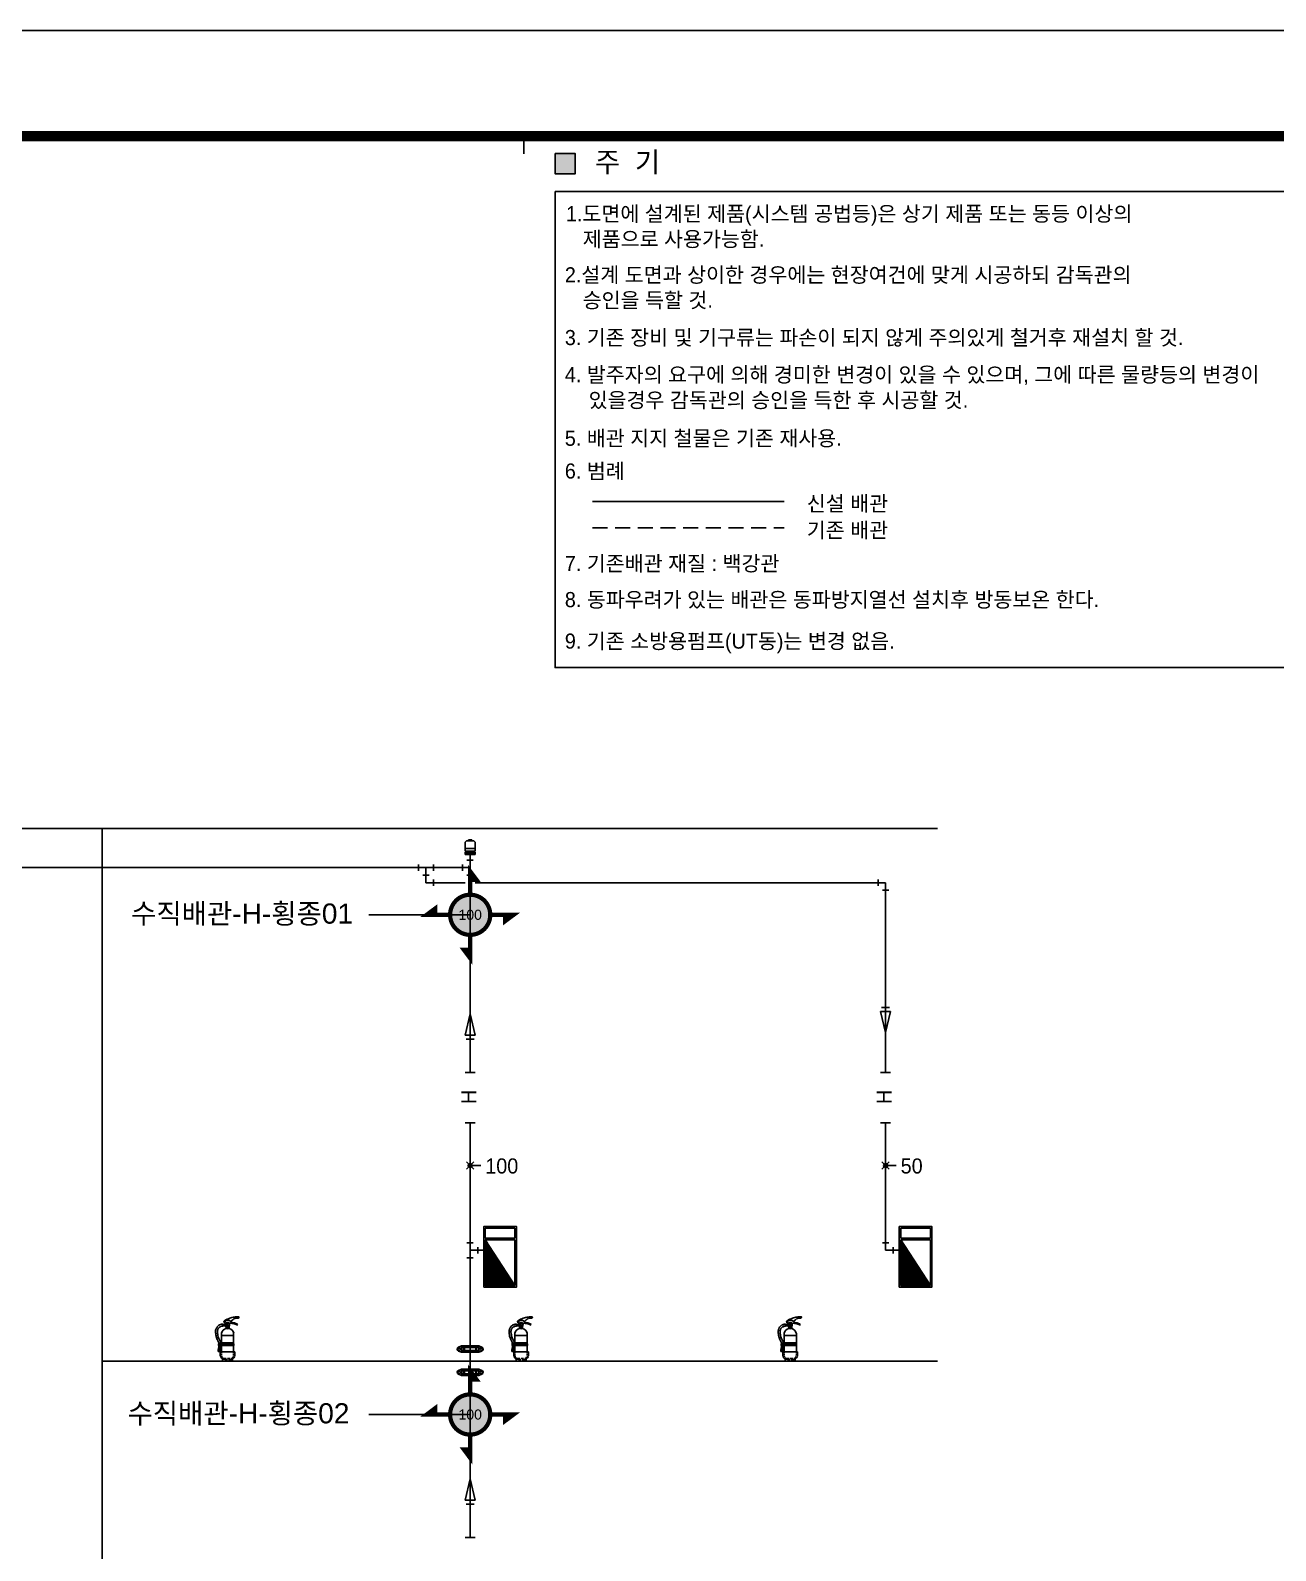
# Model space of a CAD drawing. Header units: millimetres. Extents: x 0 to 42050, y 0 to 29700.
# Drawn here: x 23187 to 35552, y 14605 to 29700 of the extents above; entities that cross this region are included whole.
import ezdxf
from ezdxf import colors
from ezdxf.entities.mleader import LeaderData, LeaderLine
from ezdxf.enums import TextEntityAlignment as Align
from ezdxf.math import Vec2, Vec3

# ---------------------------------------------------------------- set-up
doc = ezdxf.new("R2010")
doc.units = ezdxf.units.MM
doc.header["$LTSCALE"] = 50
for name, pattern in [('CONTINOUS', [0]), ('DASHED', [0.75, 0.5, -0.25]), ('HIDDEN', [0.375, 0.25, -0.125])]:
    doc.linetypes.add(name, pattern=pattern)
for name, color, linetype in [('BACK', 8, 'Continuous'), ('PIPE', 3, 'Continuous'), ('TEXT', 2, 'Continuous'), ('TIT1', 3, 'Continuous'), ('XR-SHEET$0$XREF-Form$0$SHT', 5, 'Continuous'), ('기존배관', 5, 'CONTINOUS'), ('범례표-1', 3, 'Continuous'), ('소화', 1, 'Continuous'), ('투툼_4방향버팀대(횡+종)', 7, 'Continuous'), ('투툼_버팀대_이름', 7, 'Continuous'), ('투툼_지진분리이음', 7, 'Continuous')]:
    doc.layers.add(name, color=color, linetype=linetype)
doc.layers.add('XR-SHEET$0$XREF-Form$0$TEMP', color=171, linetype='Continuous', plot=False)
doc.styles.add('HSW', font='')
doc.styles.get("Standard").update_dxf_attribs({"font": ''})
doc.styles.add('TutumMLeaderTextStyle', font='', dxfattribs={"height": 200})
doc.styles.add('돋움', font='')
doc.styles.get('HSW').set_extended_font_data('Gulim')
doc.styles.get('Standard').set_extended_font_data('Arial')
doc.styles.get('TutumMLeaderTextStyle').set_extended_font_data('Arial')
doc.styles.get('돋움').set_extended_font_data('Dotum')
pattern_1 = [(135, (-504855.6556, -518.17763), (-0.26516504294, -0.26516504294), [])]

# ---------------------------------------------------------------- blocks, each defined once
blk = doc.blocks.new('XR-SHEET')
at = {"layer": 'XR-SHEET$0$XREF-Form$0$SHT'}
blk.add_lwpolyline([(0, 594), (841, 594), (841, 0), (0, 0)], close=True, dxfattribs=at)
at = {"layer": 'XR-SHEET$0$XREF-Form$0$SHT', "const_width": 2}
blk.add_lwpolyline([(46.5, 573), (819.5, 573), (819.5, 21), (46.5, 21)], close=True, dxfattribs=at)
at = {"layer": 'XR-SHEET$0$XREF-Form$0$TEMP'}
blk.add_line((561.75, 573), (561.75, 569.5), dxfattribs=at)
blk = doc.blocks.new('FF-지진분리이음-BRACE')
at = {"color": 6}
for p, q in [((-87, 36), (-117, 24)), ((-112, 15), (-107, 15)), ((-87, 36), (0, 36)), ((0, 26), (-87, 26)), ((-87, 19), (-87, 26)), ((-62, 19), (-87, 19)), ((-84, -10), (-84, 19)), ((-62, 19), (-62, -10)), ((0, 19), (-56, 19)), ((-56, 19), (-56, -10)), ((87, 36), (0, 36)), ((0, 26), (87, 26)), ((0, 19), (56, 19)), ((56, 19), (56, -10)), ((61, 19), (87, 19)), ((61, 19), (61, -10)), ((84, -10), (84, 19)), ((87, 36), (117, 24)), ((87, 19), (87, 26)), ((112, 15), (106, 15)), ((-87, -27), (-117, -15)), ((-112, -6), (-107, -6)), ((-87, -17), (-87, -10)), ((-62, -10), (-87, -10)), ((0, -17), (-87, -17)), ((-87, -27), (0, -27)), ((0, -10), (-56, -10)), ((0, -10), (56, -10)), ((0, -17), (87, -17)), ((87, -27), (0, -27)), ((61, -10), (87, -10)), ((87, -17), (87, -10)), ((87, -27), (117, -15)), ((112, -6), (106, -6))]:
    blk.add_line(p, q, dxfattribs=at)
for centre, radius, start, end in [((-110, 5), 20.7, 111.7296, 248.2704), ((-112, 5), 10.6, 90, 270), ((-107, 5), 10.6, 270, 90), ((106, 5), 10.6, 90, 270), ((112, 5), 10.6, 270, 90), ((109, 5), 20.7, 291.7296, 68.2704)]:
    blk.add_arc(centre, radius, start, end, dxfattribs=at)
blk = doc.blocks.new('FF-횡종방향-BRACE')
h = blk.add_hatch(color=254)
h.dxf.hatch_style = 1
h.paths.add_polyline_path([(141, -141, 1), (-141, 141, 1)])
at = {"color": 1, "const_width": 42}
for points in [[(0, 346), (0, 432), (64, 346)], [(0, -346), (0, -432), (-64, -346)]]:
    blk.add_lwpolyline(points, close=True, dxfattribs=at)
for points in [[(0, 199), (0, 432), (0, 432)], [(0, -199), (0, -432), (0, -432)]]:
    blk.add_lwpolyline(points, dxfattribs=at)
blk.add_lwpolyline([(-141, 141, 1), (141, -141, 1)], format="xyb", close=True, dxfattribs=at)
at = {"color": 5, "const_width": 42}
for points in [[(-346, 0), (-432, 0), (-346, 64)], [(346, 0), (432, 0), (346, -64)]]:
    blk.add_lwpolyline(points, close=True, dxfattribs=at)
for points in [[(-199, 0), (-432, 0), (-432, 0)], [(199, 0), (432, 0), (432, 0)]]:
    blk.add_lwpolyline(points, dxfattribs=at)
at = {"color": 18, "true_color": 0x000000}
blk.add_attdef('BORE', text='', height=100, dxfattribs=at).set_placement((0, 0), align=Align.MIDDLE_CENTER)
blk = doc.blocks.new('_None')

msp = doc.modelspace()

# ---------------------------------------------------------------- hatches: boundary and pattern name
at = {"layer": 'TIT1'}
msp.add_hatch(color=3, dxfattribs=at).paths.add_polyline_path([(28397, 28277), (28597, 28277), (28597, 28477), (28397, 28477)])
at = {"layer": '소화'}
h = msp.add_hatch(color=256, dxfattribs=at)
edge = h.paths.add_edge_path()
edge.add_arc((27554, 18428), 20, 0, 360)
h = msp.add_hatch(color=256, dxfattribs=at)
edge = h.paths.add_edge_path()
edge.add_arc((31679, 18428), 20, 0, 360)
h = msp.add_hatch(dxfattribs=at)
h.set_pattern_fill('ANSI31', color=256, scale=3, angle=90, style=0)
h.set_pattern_definition(pattern_1)
h.paths.add_polyline_path([(27704, 17692), (27704, 17237), (27999, 17237)])
h = msp.add_hatch(dxfattribs=at)
h.set_pattern_fill('ANSI31', color=256, scale=3, angle=90, style=0)
h.set_pattern_definition(pattern_1)
h.paths.add_polyline_path([(31829, 17692), (31829, 17237), (32124, 17237)])

# ---------------------------------------------------------------- linework, layer by layer
at = {"layer": 'BACK'}
msp.add_line((8643, 21775), (32196, 21775), dxfattribs=at)
at = {"layer": 'PIPE'}
msp.add_line((28769, 25023), (30673, 25023), dxfattribs=at)
at = {"layer": 'TIT1', "color": 3}
msp.add_lwpolyline([(28397, 28477), (28597, 28477), (28597, 28277), (28397, 28277), (28397, 28477)], dxfattribs=at)
at = {"layer": '기존배관', "linetype": 'DASHED', "ltscale": 6}
msp.add_line((28769, 24759), (30673, 24759), dxfattribs=at)
at = {"layer": '범례표-1'}
msp.add_lwpolyline([(28397, 28100), (36475, 28100), (36475, 23373), (28397, 23373)], close=True, dxfattribs=at)
at = {"layer": '소화'}
for p, q in [((23898, 21775), (23898, 11197)), ((27554, 19352), (27554, 21516)), ((27554, 21387), (9412, 21387)), ((27115, 21237), (27115, 21387)), ((27504, 21237), (27115, 21237)), ((31679, 21237), (27604, 21237)), ((31679, 19352), (31679, 21237)), ((27504, 19724), (27554, 19934)), ((27554, 19959), (27554, 19659)), ((27554, 19934), (27604, 19724)), ((31629, 19959), (31679, 19749)), ((31629, 19959), (31729, 19959)), ((31639, 19999), (31719, 19999)), ((31679, 19724), (31679, 20024)), ((31679, 19749), (31729, 19959)), ((27504, 19724), (27604, 19724)), ((27514, 19684), (27594, 19684)), ((27604, 19352), (27504, 19352)), ((31729, 19352), (31629, 19352)), ((27604, 18852), (27504, 18852)), ((27554, 14735), (27554, 18852)), ((31729, 18852), (31629, 18852)), ((31679, 17587), (31679, 18852)), ((27517, 18391), (27591, 18466)), ((27591, 18391), (27517, 18466)), ((27554, 18428), (27659, 18428)), ((31642, 18391), (31716, 18466)), ((31716, 18391), (31642, 18466)), ((31679, 18428), (31784, 18428)), ((27585, 17662), (27522, 17662)), ((27704, 17807), (27999, 17807)), ((27704, 17707), (27704, 17807)), ((27704, 17707), (27999, 17707)), ((27704, 17237), (27704, 17692)), ((27704, 17692), (27999, 17692)), ((27704, 17692), (27999, 17237)), ((27999, 17807), (27999, 17707)), ((27999, 17692), (27999, 17237)), ((31711, 17662), (31648, 17662)), ((31829, 17807), (32124, 17807)), ((31829, 17707), (31829, 17807)), ((31829, 17707), (32124, 17707)), ((31829, 17237), (31829, 17692)), ((31829, 17692), (32124, 17692)), ((31829, 17692), (32124, 17237)), ((32124, 17807), (32124, 17707)), ((32124, 17692), (32124, 17237)), ((27585, 17512), (27522, 17512)), ((27704, 17587), (27554, 17587)), ((27629, 17555), (27629, 17618)), ((31829, 17587), (31679, 17587)), ((31754, 17555), (31754, 17618)), ((27999, 17237), (27704, 17237)), ((32124, 17237), (31829, 17237)), ((25084, 16765), (25084, 16659)), ((25098, 16853), (25098, 16835)), ((25117, 16851), (25098, 16853)), ((25117, 16837), (25098, 16835)), ((25113, 16868), (25109, 16878)), ((25116, 16888), (25166, 16888)), ((25117, 16851), (25117, 16837)), ((25121, 16851), (25117, 16851)), ((25121, 16837), (25117, 16837)), ((25120, 16863), (25161, 16863)), ((25121, 16859), (25121, 16829)), ((25121, 16859), (25132, 16859)), ((25121, 16829), (25132, 16829)), ((25125, 16859), (25125, 16829)), ((25129, 16844), (25135, 16844)), ((25130, 16859), (25130, 16867)), ((25130, 16867), (25160, 16867)), ((25130, 16851), (25136, 16848)), ((25130, 16838), (25136, 16840)), ((25130, 16809), (25130, 16829)), ((25130, 16825), (25160, 16825)), ((25130, 16821), (25160, 16821)), ((25134, 16856), (25138, 16851)), ((25134, 16832), (25138, 16837)), ((25140, 16859), (25142, 16853)), ((25140, 16829), (25142, 16835)), ((25146, 16860), (25146, 16854)), ((25146, 16828), (25146, 16834)), ((25153, 16858), (25150, 16853)), ((25153, 16830), (25150, 16836)), ((25157, 16853), (25153, 16850)), ((25157, 16835), (25153, 16838)), ((25160, 16847), (25154, 16846)), ((25160, 16841), (25154, 16842)), ((25160, 16856), (25160, 16867)), ((25160, 16809), (25160, 16832)), ((25163, 16863), (25208, 16855)), ((25179, 16873), (25210, 16867)), ((25205, 16765), (25205, 16659)), ((25211, 16855), (25246, 16842)), ((25213, 16866), (25244, 16852)), ((27999, 16765), (27999, 16659)), ((28013, 16853), (28013, 16835)), ((28032, 16851), (28013, 16853)), ((28032, 16837), (28013, 16835)), ((28028, 16868), (28024, 16878)), ((28031, 16888), (28081, 16888)), ((28032, 16851), (28032, 16837)), ((28036, 16851), (28032, 16851)), ((28036, 16837), (28032, 16837)), ((28035, 16863), (28076, 16863)), ((28036, 16859), (28036, 16829)), ((28036, 16859), (28047, 16859)), ((28036, 16829), (28047, 16829)), ((28040, 16859), (28040, 16829)), ((28044, 16859), (28044, 16867)), ((28044, 16867), (28075, 16867)), ((28044, 16844), (28050, 16844)), ((28044, 16809), (28044, 16829)), ((28044, 16825), (28075, 16825)), ((28044, 16821), (28075, 16821)), ((28045, 16851), (28051, 16848)), ((28045, 16838), (28051, 16840)), ((28049, 16856), (28053, 16851)), ((28049, 16832), (28053, 16837)), ((28055, 16859), (28056, 16853)), ((28055, 16829), (28056, 16835)), ((28061, 16860), (28061, 16854)), ((28061, 16828), (28061, 16834)), ((28067, 16858), (28064, 16853)), ((28067, 16830), (28064, 16836)), ((28072, 16853), (28067, 16850)), ((28072, 16835), (28067, 16838)), ((28075, 16847), (28069, 16846)), ((28075, 16841), (28069, 16842)), ((28075, 16856), (28075, 16867)), ((28075, 16809), (28075, 16832)), ((28078, 16863), (28123, 16855)), ((28094, 16873), (28125, 16867)), ((28120, 16765), (28120, 16659)), ((28126, 16855), (28161, 16842)), ((28128, 16866), (28159, 16852)), ((30671, 16765), (30671, 16659)), ((30685, 16853), (30685, 16835)), ((30704, 16851), (30685, 16853)), ((30704, 16837), (30685, 16835)), ((30700, 16868), (30696, 16878)), ((30703, 16888), (30754, 16888)), ((30704, 16851), (30704, 16837)), ((30708, 16851), (30704, 16851)), ((30708, 16837), (30704, 16837)), ((30707, 16863), (30749, 16863)), ((30708, 16859), (30708, 16829)), ((30708, 16859), (30720, 16859)), ((30708, 16829), (30720, 16829)), ((30713, 16859), (30713, 16829)), ((30716, 16844), (30722, 16844)), ((30717, 16859), (30717, 16867)), ((30717, 16867), (30747, 16867)), ((30717, 16851), (30723, 16848)), ((30717, 16838), (30723, 16840)), ((30717, 16809), (30717, 16829)), ((30717, 16825), (30747, 16825)), ((30717, 16821), (30747, 16821)), ((30721, 16856), (30725, 16851)), ((30721, 16832), (30725, 16837)), ((30727, 16859), (30729, 16853)), ((30727, 16829), (30729, 16835)), ((30734, 16860), (30733, 16854)), ((30734, 16828), (30733, 16834)), ((30740, 16858), (30737, 16853)), ((30740, 16830), (30737, 16836)), ((30745, 16853), (30740, 16850)), ((30745, 16835), (30740, 16838)), ((30748, 16847), (30742, 16846)), ((30748, 16841), (30742, 16842)), ((30747, 16856), (30747, 16867)), ((30747, 16809), (30747, 16832)), ((30751, 16863), (30796, 16855)), ((30767, 16873), (30798, 16867)), ((30793, 16765), (30793, 16659)), ((30798, 16855), (30833, 16842)), ((30801, 16866), (30831, 16852)), ((25058, 16629), (25053, 16595)), ((25056, 16659), (25056, 16641)), ((25056, 16659), (25208, 16659)), ((25056, 16641), (25208, 16641)), ((25058, 16641), (25058, 16629)), ((25058, 16633), (25077, 16633)), ((25058, 16629), (25077, 16629)), ((25063, 16629), (25060, 16595)), ((25068, 16629), (25068, 16596)), ((25072, 16629), (25075, 16595)), ((25077, 16641), (25077, 16629)), ((25077, 16629), (25082, 16595)), ((25079, 16659), (25079, 16641)), ((25081, 16659), (25081, 16641)), ((25081, 16656), (25208, 16656)), ((25081, 16653), (25208, 16653)), ((25081, 16650), (25208, 16650)), ((25081, 16647), (25208, 16647)), ((25081, 16644), (25208, 16644)), ((25084, 16739), (25205, 16739)), ((25084, 16669), (25205, 16669)), ((25084, 16641), (25084, 16580)), ((25205, 16641), (25205, 16580)), ((25208, 16659), (25208, 16641)), ((27973, 16629), (27967, 16595)), ((27971, 16659), (27971, 16641)), ((27971, 16659), (28123, 16659)), ((27971, 16641), (28123, 16641)), ((27973, 16641), (27973, 16629)), ((27973, 16633), (27992, 16633)), ((27973, 16629), (27992, 16629)), ((27977, 16629), (27975, 16595)), ((27982, 16629), (27982, 16596)), ((27987, 16629), (27990, 16595)), ((27992, 16641), (27992, 16629)), ((27992, 16629), (27997, 16595)), ((27994, 16659), (27994, 16641)), ((27996, 16659), (27996, 16641)), ((27996, 16656), (28123, 16656)), ((27996, 16653), (28123, 16653)), ((27996, 16650), (28123, 16650)), ((27996, 16647), (28123, 16647)), ((27996, 16644), (28123, 16644)), ((27999, 16739), (28120, 16739)), ((27999, 16669), (28120, 16669)), ((27999, 16641), (27999, 16580)), ((28120, 16641), (28120, 16580)), ((28123, 16659), (28123, 16641)), ((30646, 16629), (30640, 16595)), ((30643, 16659), (30643, 16641)), ((30643, 16659), (30796, 16659)), ((30643, 16641), (30796, 16641)), ((30646, 16641), (30646, 16629)), ((30646, 16633), (30664, 16633)), ((30646, 16629), (30664, 16629)), ((30650, 16629), (30647, 16595)), ((30655, 16629), (30655, 16596)), ((30660, 16629), (30663, 16595)), ((30664, 16641), (30664, 16629)), ((30664, 16629), (30670, 16595)), ((30666, 16659), (30666, 16641)), ((30669, 16659), (30669, 16641)), ((30669, 16656), (30796, 16656)), ((30669, 16653), (30796, 16653)), ((30669, 16650), (30796, 16650)), ((30669, 16647), (30796, 16647)), ((30669, 16644), (30796, 16644)), ((30671, 16739), (30793, 16739)), ((30671, 16669), (30793, 16669)), ((30671, 16641), (30671, 16580)), ((30793, 16641), (30793, 16580)), ((30796, 16659), (30796, 16641)), ((23898, 16486), (32196, 16486)), ((25053, 16595), (25053, 16582)), ((25053, 16592), (25082, 16592)), ((25053, 16582), (25082, 16582)), ((25072, 16580), (25217, 16580)), ((25072, 16580), (25072, 16546)), ((25082, 16595), (25082, 16582)), ((25217, 16580), (25217, 16539)), ((27967, 16595), (27967, 16582)), ((27967, 16592), (27997, 16592)), ((27967, 16582), (27997, 16582)), ((27987, 16580), (28132, 16580)), ((27987, 16580), (27987, 16546)), ((27997, 16595), (27997, 16582)), ((28132, 16580), (28132, 16539)), ((30640, 16595), (30640, 16582)), ((30640, 16592), (30670, 16592)), ((30640, 16582), (30670, 16582)), ((30660, 16580), (30804, 16580)), ((30660, 16580), (30660, 16546)), ((30670, 16595), (30670, 16582)), ((30804, 16580), (30804, 16539)), ((27504, 15107), (27554, 15317)), ((27554, 15342), (27554, 15042)), ((27554, 15317), (27604, 15107)), ((27504, 15107), (27604, 15107)), ((27514, 15067), (27594, 15067)), ((27604, 14735), (27504, 14735))]:
    msp.add_line(p, q, dxfattribs=at)
at = {"layer": '소화', "linetype": 'Continuous'}
for p, q in [((27504, 21576), (27504, 21629)), ((27580, 21654), (27528, 21654)), ((27536, 21654), (27536, 21661)), ((27572, 21661), (27536, 21661)), ((27572, 21654), (27572, 21661)), ((27604, 21576), (27604, 21629)), ((27503, 21551), (27503, 21576)), ((27605, 21576), (27503, 21576)), ((27605, 21551), (27503, 21551)), ((27503, 21540), (27503, 21516)), ((27605, 21540), (27503, 21540)), ((27605, 21528), (27503, 21528)), ((27503, 21516), (27605, 21516)), ((27522, 21462), (27585, 21462)), ((27524, 21540), (27524, 21551)), ((27584, 21540), (27584, 21551)), ((27605, 21551), (27605, 21576)), ((27605, 21540), (27605, 21516)), ((27040, 21355), (27040, 21418)), ((27083, 21312), (27146, 21312)), ((27190, 21355), (27190, 21418)), ((27479, 21355), (27479, 21418)), ((27522, 21312), (27585, 21312)), ((27190, 21205), (27190, 21268)), ((31604, 21205), (31604, 21268)), ((31648, 21162), (31711, 21162))]:
    msp.add_line(p, q, dxfattribs=at)
at = {"layer": '소화', "linetype": 'HIDDEN'}
for p, q in [((25084, 16580), (25084, 16540)), ((25205, 16580), (25205, 16540)), ((27999, 16580), (27999, 16540)), ((28120, 16580), (28120, 16540)), ((30671, 16580), (30671, 16540)), ((30793, 16580), (30793, 16540))]:
    msp.add_line(p, q, dxfattribs=at)
at = {"layer": '소화', "linetype": 'DASHED'}
for p, q in [((25096, 16507), (25096, 16493)), ((25103, 16486), (25186, 16486)), ((25107, 16512), (25182, 16512)), ((25118, 16501), (25172, 16501)), ((25194, 16507), (25194, 16493)), ((28011, 16507), (28011, 16493)), ((28018, 16486), (28101, 16486)), ((28022, 16512), (28097, 16512)), ((28033, 16501), (28087, 16501)), ((28109, 16507), (28109, 16493)), ((30683, 16507), (30683, 16493)), ((30691, 16486), (30774, 16486)), ((30695, 16512), (30769, 16512)), ((30705, 16501), (30759, 16501)), ((30781, 16507), (30781, 16493))]:
    msp.add_line(p, q, dxfattribs=at)
at = {"layer": '소화'}
for points in [[(27689, 17222), (27689, 17822), (28014, 17822), (28014, 17222)], [(31814, 17222), (31814, 17822), (32139, 17822), (32139, 17222)]]:
    msp.add_lwpolyline(points, close=True, dxfattribs=at)
for centre, radius in [((27554, 18428), 20), ((31679, 18428), 20), ((25119, 16879), 3.22), ((25145, 16844), 19.5), ((25145, 16844), 15.9), ((25145, 16844), 1.32), ((28034, 16879), 3.22), ((28059, 16844), 19.5), ((28059, 16844), 15.9), ((28059, 16844), 1.32), ((30707, 16879), 3.22), ((30732, 16844), 19.5), ((30732, 16844), 15.9), ((30732, 16844), 1.32)]:
    msp.add_circle(centre, radius, dxfattribs=at)
at = {"layer": '소화', "linetype": 'Continuous'}
for centre, start, end in [((27528, 21629), 90, 180), ((27580, 21629), 0, 90)]:
    msp.add_arc(centre, 24.4, start, end, dxfattribs=at)
at = {"layer": '소화'}
for centre, radius, start, end in [((25258, 16664), 265, 110.2878, 122.4446), ((25231, 16737), 187, 95.8139, 110.2878), ((25228, 16878), 34.5, 117.0807, 134.0663), ((25356, 15515), 1416, 94.8972, 95.8139), ((25222, 16890), 20.5, 104.2208, 117.0807), ((25267, 16712), 205, 100.1569, 104.2208), ((25237, 16878), 35.7, 81.6407, 100.1569), ((25240, 16862), 64.3, 90.5936, 94.8972), ((25240, 16840), 85.9, 81.0727, 90.5936), ((25245, 16933), 20.1, 261.6407, 286.3638), ((25247, 16928), 14.8, 286.3638, 321.5357), ((25253, 16917), 8.31, 50.1212, 81.0727), ((25256, 16921), 2.78, 321.5357, 50.1212), ((28173, 16664), 265, 110.2878, 122.4446), ((28146, 16737), 187, 95.8139, 110.2878), ((28143, 16878), 34.5, 117.0807, 134.0663), ((28271, 15515), 1416, 94.8972, 95.8139), ((28136, 16890), 20.5, 104.2208, 117.0807), ((28182, 16712), 205, 100.1569, 104.2208), ((28152, 16878), 35.7, 81.6407, 100.1569), ((28155, 16862), 64.3, 90.5936, 94.8972), ((28155, 16840), 85.9, 81.0727, 90.5936), ((28160, 16933), 20.1, 261.6407, 286.3638), ((28162, 16928), 14.8, 286.3638, 321.5357), ((28167, 16917), 8.31, 50.1212, 81.0727), ((28171, 16921), 2.78, 321.5357, 50.1212), ((30846, 16664), 265, 110.2878, 122.4446), ((30819, 16737), 187, 95.8139, 110.2878), ((30815, 16878), 34.5, 117.0807, 134.0663), ((30943, 15515), 1416, 94.8972, 95.8139), ((30809, 16890), 20.5, 104.2208, 117.0807), ((30854, 16712), 205, 100.1569, 104.2208), ((30824, 16878), 35.7, 81.6407, 100.1569), ((30828, 16862), 64.3, 90.5936, 94.8972), ((30828, 16840), 85.9, 81.0727, 90.5936), ((30833, 16933), 20.1, 261.6407, 286.3638), ((30834, 16928), 14.8, 286.3638, 321.5357), ((30840, 16917), 8.31, 50.1212, 81.0727), ((30843, 16921), 2.78, 321.5357, 50.1212), ((25132, 16770), 108, 163.1718, 172.4025), ((25081, 16777), 55.9, 172.4025, 186.6982), ((25466, 16822), 444, 186.6982, 187.5975), ((25806, 16867), 786, 187.5975, 188.2666), ((25112, 16776), 86.7, 157.0601, 163.1718), ((25114, 16775), 88.8, 151.0409, 157.0601), ((25096, 16785), 67.7, 140.8158, 151.0409), ((25101, 16781), 74.7, 131.2523, 140.8158), ((25132, 16770), 89, 163.1718, 172.4025), ((25081, 16777), 37.2, 172.4025, 186.6982), ((25466, 16822), 425, 186.6982, 187.5975), ((25806, 16867), 768, 187.5975, 188.2666), ((26237, 16930), 1203, 188.2666, 189.0428), ((25112, 16776), 68, 157.0601, 163.1718), ((25114, 16775), 70.1, 151.0409, 157.0601), ((25082, 16803), 45.5, 119.5295, 131.2523), ((25096, 16785), 49, 140.8158, 151.0409), ((25101, 16781), 56, 131.2523, 140.8158), ((25136, 16706), 156, 114.3618, 119.5295), ((25082, 16803), 26.8, 119.5295, 131.2523), ((25136, 16706), 137, 114.3618, 119.5295), ((25092, 16805), 47.9, 99.3181, 114.3618), ((25092, 16805), 29.2, 99.3181, 114.3618), ((25097, 16773), 80.3, 88.9822, 99.3181), ((25145, 16748), 62.8, 103.8731, 164.7254), ((25097, 16773), 61.7, 88.9822, 99.3181), ((25116, 16880), 7.53, 90, 201.3174), ((25120, 16871), 7.53, 201.3174, 270), ((25145, 16855), 47.7, 251.6028, 288.3972), ((25145, 16748), 62.8, 15.2746, 76.1269), ((25161, 16856), 7.53, 74.688, 90), ((25166, 16880), 7.53, 0, 90), ((25048, 17103), 256, 299.5142, 301.847), ((25181, 16881), 7.53, 180, 254.688), ((25131, 16969), 98, 301.847, 305.6153), ((25107, 17002), 139, 305.6153, 314.0663), ((25206, 16841), 15.1, 70.3117, 80.2252), ((25207, 16852), 15.1, 66.4096, 77.6286), ((28047, 16770), 108, 163.1718, 172.4025), ((27996, 16777), 55.9, 172.4025, 186.6982), ((28381, 16822), 444, 186.6982, 187.5975), ((28721, 16867), 786, 187.5975, 188.2666), ((28027, 16776), 86.7, 157.0601, 163.1718), ((28029, 16775), 88.8, 151.0409, 157.0601), ((28010, 16785), 67.7, 140.8158, 151.0409), ((28016, 16781), 74.7, 131.2523, 140.8158), ((28047, 16770), 89, 163.1718, 172.4025), ((27996, 16777), 37.2, 172.4025, 186.6982), ((28381, 16822), 425, 186.6982, 187.5975), ((28721, 16867), 768, 187.5975, 188.2666), ((29152, 16930), 1203, 188.2666, 189.0428), ((28027, 16776), 68, 157.0601, 163.1718), ((28029, 16775), 70.1, 151.0409, 157.0601), ((27997, 16803), 45.5, 119.5295, 131.2523), ((28010, 16785), 49, 140.8158, 151.0409), ((28016, 16781), 56, 131.2523, 140.8158), ((28051, 16706), 156, 114.3618, 119.5295), ((27997, 16803), 26.8, 119.5295, 131.2523), ((28051, 16706), 137, 114.3618, 119.5295), ((28007, 16805), 47.9, 99.3181, 114.3618), ((28007, 16805), 29.2, 99.3181, 114.3618), ((28012, 16773), 80.3, 88.9822, 99.3181), ((28059, 16748), 62.8, 103.8731, 164.7254), ((28012, 16773), 61.7, 88.9822, 99.3181), ((28031, 16880), 7.53, 90, 201.3174), ((28035, 16871), 7.53, 201.3174, 270), ((28059, 16855), 47.7, 251.6028, 288.3972), ((28059, 16748), 62.8, 15.2746, 76.1269), ((28076, 16856), 7.53, 74.688, 90), ((28081, 16880), 7.53, 0, 90), ((27963, 17103), 256, 299.5142, 301.847), ((28096, 16881), 7.53, 180, 254.688), ((28046, 16969), 98, 301.847, 305.6153), ((28022, 17002), 139, 305.6153, 314.0663), ((28121, 16841), 15.1, 70.3117, 80.2252), ((28122, 16852), 15.1, 66.4096, 77.6286), ((30668, 16777), 55.9, 172.4025, 186.6982), ((30720, 16770), 108, 163.1718, 172.4025), ((31054, 16822), 444, 186.6982, 187.5975), ((31393, 16867), 786, 187.5975, 188.2666), ((30700, 16776), 86.7, 157.0601, 163.1718), ((30701, 16775), 88.8, 151.0409, 157.0601), ((30683, 16785), 67.7, 140.8158, 151.0409), ((30688, 16781), 74.7, 131.2523, 140.8158), ((30720, 16770), 89, 163.1718, 172.4025), ((30668, 16777), 37.2, 172.4025, 186.6982), ((31054, 16822), 425, 186.6982, 187.5975), ((31393, 16867), 768, 187.5975, 188.2666), ((31824, 16930), 1203, 188.2666, 189.0428), ((30700, 16776), 68, 157.0601, 163.1718), ((30701, 16775), 70.1, 151.0409, 157.0601), ((30669, 16803), 45.5, 119.5295, 131.2523), ((30683, 16785), 49, 140.8158, 151.0409), ((30688, 16781), 56, 131.2523, 140.8158), ((30724, 16706), 156, 114.3618, 119.5295), ((30669, 16803), 26.8, 119.5295, 131.2523), ((30724, 16706), 137, 114.3618, 119.5295), ((30679, 16805), 47.9, 99.3181, 114.3618), ((30679, 16805), 29.2, 99.3181, 114.3618), ((30684, 16773), 80.3, 88.9822, 99.3181), ((30732, 16748), 62.8, 103.8731, 164.7254), ((30684, 16773), 61.7, 88.9822, 99.3181), ((30703, 16880), 7.53, 90, 201.3174), ((30707, 16871), 7.53, 201.3174, 270), ((30732, 16855), 47.7, 251.6028, 288.3972), ((30732, 16748), 62.8, 15.2746, 76.1269), ((30749, 16856), 7.53, 74.688, 90), ((30754, 16880), 7.53, 0, 90), ((30635, 17103), 256, 299.5142, 301.847), ((30769, 16881), 7.53, 180, 254.688), ((30719, 16969), 98, 301.847, 305.6153), ((30695, 17002), 139, 305.6153, 314.0663), ((30793, 16841), 15.1, 70.3117, 80.2252), ((30795, 16852), 15.1, 66.4096, 77.6286), ((26237, 16930), 1222, 188.2666, 189.0428), ((25251, 16773), 223, 189.0428, 190.9252), ((25090, 16742), 60.3, 190.9252, 200.963), ((25310, 16826), 295, 200.963, 204.8518), ((25148, 16751), 116, 204.8518, 209.2642), ((24739, 16522), 352, 26.9992, 29.2642), ((25251, 16773), 205, 189.0428, 190.9252), ((25090, 16742), 41.6, 190.9252, 200.963), ((25310, 16826), 277, 200.963, 204.8518), ((25001, 16655), 58.2, 18.162, 26.9992), ((24917, 16645), 142, 5.7338, 11.3891), ((25148, 16751), 97.8, 204.8518, 209.2642), ((24739, 16522), 371, 26.9992, 29.2642), ((25001, 16655), 76.9, 17.3067, 26.9992), ((24917, 16645), 160, 5.0647, 11.7682), ((29152, 16930), 1222, 188.2666, 189.0428), ((28165, 16773), 223, 189.0428, 190.9252), ((28005, 16742), 60.3, 190.9252, 200.963), ((28225, 16826), 295, 200.963, 204.8518), ((28063, 16751), 116, 204.8518, 209.2642), ((27654, 16522), 352, 26.9992, 29.2642), ((28165, 16773), 205, 189.0428, 190.9252), ((28005, 16742), 41.6, 190.9252, 200.963), ((28225, 16826), 277, 200.963, 204.8518), ((27916, 16655), 58.2, 18.162, 26.9992), ((27832, 16645), 142, 5.7338, 11.3891), ((28063, 16751), 97.8, 204.8518, 209.2642), ((27654, 16522), 371, 26.9992, 29.2642), ((27916, 16655), 76.9, 17.3067, 26.9992), ((27832, 16645), 160, 5.0647, 11.7682), ((31824, 16930), 1222, 188.2666, 189.0428), ((30838, 16773), 223, 189.0428, 190.9252), ((30678, 16742), 60.3, 190.9252, 200.963), ((30897, 16826), 295, 200.963, 204.8518), ((30735, 16751), 116, 204.8518, 209.2642), ((30326, 16522), 352, 26.9992, 29.2642), ((30838, 16773), 205, 189.0428, 190.9252), ((30678, 16742), 41.6, 190.9252, 200.963), ((30897, 16826), 277, 200.963, 204.8518), ((30588, 16655), 58.2, 18.162, 26.9992), ((30504, 16645), 142, 5.7338, 11.3891), ((30735, 16751), 97.8, 204.8518, 209.2642), ((30326, 16522), 371, 26.9992, 29.2642), ((30588, 16655), 76.9, 17.3067, 26.9992), ((30504, 16645), 160, 5.0647, 11.7682), ((25118, 16546), 45.2, 180, 270), ((25172, 16546), 45.2, 270, 339.1712), ((25145, 16557), 74.3, 339.1712, 345.9659), ((28033, 16546), 45.2, 180, 270), ((28087, 16546), 45.2, 270, 339.1712), ((28059, 16557), 74.3, 339.1712, 345.9659), ((30705, 16546), 45.2, 180, 270), ((30759, 16546), 45.2, 270, 339.1712), ((30732, 16557), 74.3, 339.1712, 345.9659)]:
    msp.add_arc(centre, radius, start, end, dxfattribs=at)
at = {"layer": '소화', "linetype": 'HIDDEN'}
for centre, start, end in [((25145, 16557), 195.2746, 218.7994), ((25145, 16557), 321.2006, 344.7254), ((28059, 16557), 195.2746, 218.7994), ((28059, 16557), 321.2006, 344.7254), ((30732, 16557), 195.2746, 218.7994), ((30732, 16557), 321.2006, 344.7254)]:
    msp.add_arc(centre, 62.8, start, end, dxfattribs=at)
at = {"layer": '소화', "linetype": 'DASHED'}
for centre, radius, start, end in [((25107, 16527), 15.1, 218.7994, 270), ((25103, 16493), 7.53, 180, 270), ((25182, 16527), 15.1, 270, 321.2006), ((25186, 16493), 7.53, 270, 0), ((28022, 16527), 15.1, 218.7994, 270), ((28018, 16493), 7.53, 180, 270), ((28097, 16527), 15.1, 270, 321.2006), ((28101, 16493), 7.53, 270, 0), ((30695, 16527), 15.1, 218.7994, 270), ((30691, 16493), 7.53, 180, 270), ((30769, 16527), 15.1, 270, 321.2006), ((30774, 16493), 7.53, 270, 0)]:
    msp.add_arc(centre, radius, start, end, dxfattribs=at)

# ---------------------------------------------------------------- block references
at = {"xscale": 50, "yscale": 50, "zscale": 50}
msp.add_blockref('XR-SHEET', (0, 0), dxfattribs=at)
at = {"layer": '투툼_4방향버팀대(횡+종)', "color": 0}
for p in [(27554, 20918), (27554, 15956)]:
    msp.add_blockref('FF-횡종방향-BRACE', p, dxfattribs=at).add_auto_attribs({'BORE': '100'})
at = {"layer": '투툼_지진분리이음', "color": 0}
for p in [(27554, 16601), (27554, 16370)]:
    msp.add_blockref('FF-지진분리이음-BRACE', p, dxfattribs=at)

# ---------------------------------------------------------------- texts
at = {"layer": 'TEXT', "style": '돋움'}
for s, p in [('1.도면에 설계된 제품(시스템 공법등)은 상기 제품 또는 동등 이상의', (28505, 27880)), ('제품으로 사용가능함.', (28672, 27628)), ('2.설계 도면과 상이한 경우에는 현장여건에 맞게 시공하되 감독관의', (28494, 27273)), ('승인을 득할 것.', (28671, 27021)), ('3. 기존 장비 및 기구류는 파손이 되지 않게 주의있게 철거후 재설치 할 것.', (28494, 26650)), ('4. 발주자의 요구에 의해 경미한 변경이 있을 수 있으며, 그에 따른 물량등의 변경이', (28494, 26282)), ('    있을경우 감독관의 승인을 득한 후 시공할 것.', (28512, 26029)), ('5. 배관 지지 철물은 기존 재사용.', (28494, 25650)), ('6. 범례', (28494, 25325)), ('7. 기존배관 재질 : 백강관', (28494, 24407)), ('8. 동파우려가 있는 배관은 동파방지열선 설치후 방동보온 한다.', (28494, 24048)), ('9. 기존 소방용펌프(UT동)는 변경 없음.', (28494, 23636))]:
    msp.add_text(s, height=150, dxfattribs=at).set_placement(p, align=Align.MIDDLE_LEFT)
for s, p in [('신설 배관', (30897, 24927)), ('기존 배관', (30897, 24663))]:
    msp.add_text(s, height=150, dxfattribs=at).set_placement(p)
at = {"layer": 'TIT1', "insert": (28793, 28382), "char_height": 200.5, "attachment_point": 4, "style": 'HSW'}
msp.add_mtext('주  기', dxfattribs=at)
at = {"layer": '소화', "style": '돋움'}
for p in [(27615, 19109), (31740, 19109)]:
    msp.add_text('H', height=150, rotation=90, dxfattribs=at).set_placement(p, align=Align.CENTER)
for s, p in [('100', (27704, 18349)), ('50', (31829, 18349))]:
    msp.add_text(s, height=150, dxfattribs=at).set_placement(p)

# ---------------------------------------------------------------- leaders
at = {"layer": '투툼_버팀대_이름'}
ml = msp.add_multileader_mtext('Standard', dxfattribs=at)
ml.set_content('수직배관-H-횡종01', color=256, style='TutumMLeaderTextStyle')
ml.set_leader_properties()
ml.set_arrow_properties(name='NONE')
ml.build(insert=Vec2(0, 0))
ml.multileader.update_dxf_attribs({"has_text_frame": 1, "text_left_attachment_type": 2, "text_right_attachment_type": 2, "arrow_head_size": 100})
ctx = ml.context
ctx.base_point, ctx.char_height, ctx.arrow_head_size, ctx.landing_gap_size, ctx.plane_origin = Vec3(24087, 20918), 200, 100, 100, Vec3(24554, 20918)
ctx.left_attachment, ctx.right_attachment = 2, 2
notes = []
notes.append((ctx, [(0, (1, 1, 0), (26554, 20918), (-1, 0), 8, [(0, [(27554, 20918)], 0, [])])]))
ctx.mtext.insert, ctx.mtext.flow_direction = Vec3(24187, 21030), 5
ml = msp.add_multileader_mtext('Standard', dxfattribs=at)
ml.set_content('수직배관-H-횡종02', color=256, style='TutumMLeaderTextStyle')
ml.set_leader_properties()
ml.set_arrow_properties(name='NONE')
ml.build(insert=Vec2(0, 0))
ml.multileader.update_dxf_attribs({"has_text_frame": 1, "text_left_attachment_type": 2, "text_right_attachment_type": 2, "arrow_head_size": 100})
ctx = ml.context
ctx.base_point, ctx.char_height, ctx.arrow_head_size, ctx.landing_gap_size, ctx.plane_origin = Vec3(24051, 15956), 200, 100, 100, Vec3(24554, 15956)
ctx.left_attachment, ctx.right_attachment = 2, 2
notes.append((ctx, [(0, (1, 1, 0), (26554, 15956), (-1, 0), 8, [(0, [(27554, 15956)], 0, [])])]))
ctx.mtext.insert, ctx.mtext.flow_direction = Vec3(24151, 16068), 5
for ctx, leaders in notes:
    for number, flags, end, landing, length, lines in leaders:
        leader = LeaderData()
        leader.index, (leader.has_last_leader_line, leader.has_dogleg_vector, leader.attachment_direction) = number, flags
        leader.last_leader_point, leader.dogleg_vector, leader.dogleg_length = Vec3(end), Vec3(landing), length
        for number, points, colour, breaks in lines:
            line = LeaderLine()
            line.index, line.vertices, line.color, line.breaks = number, Vec3.list(points), colors.encode_raw_color(colour), breaks
            leader.lines.append(line)
        ctx.leaders.append(leader)

doc.saveas('drawing.dxf')
